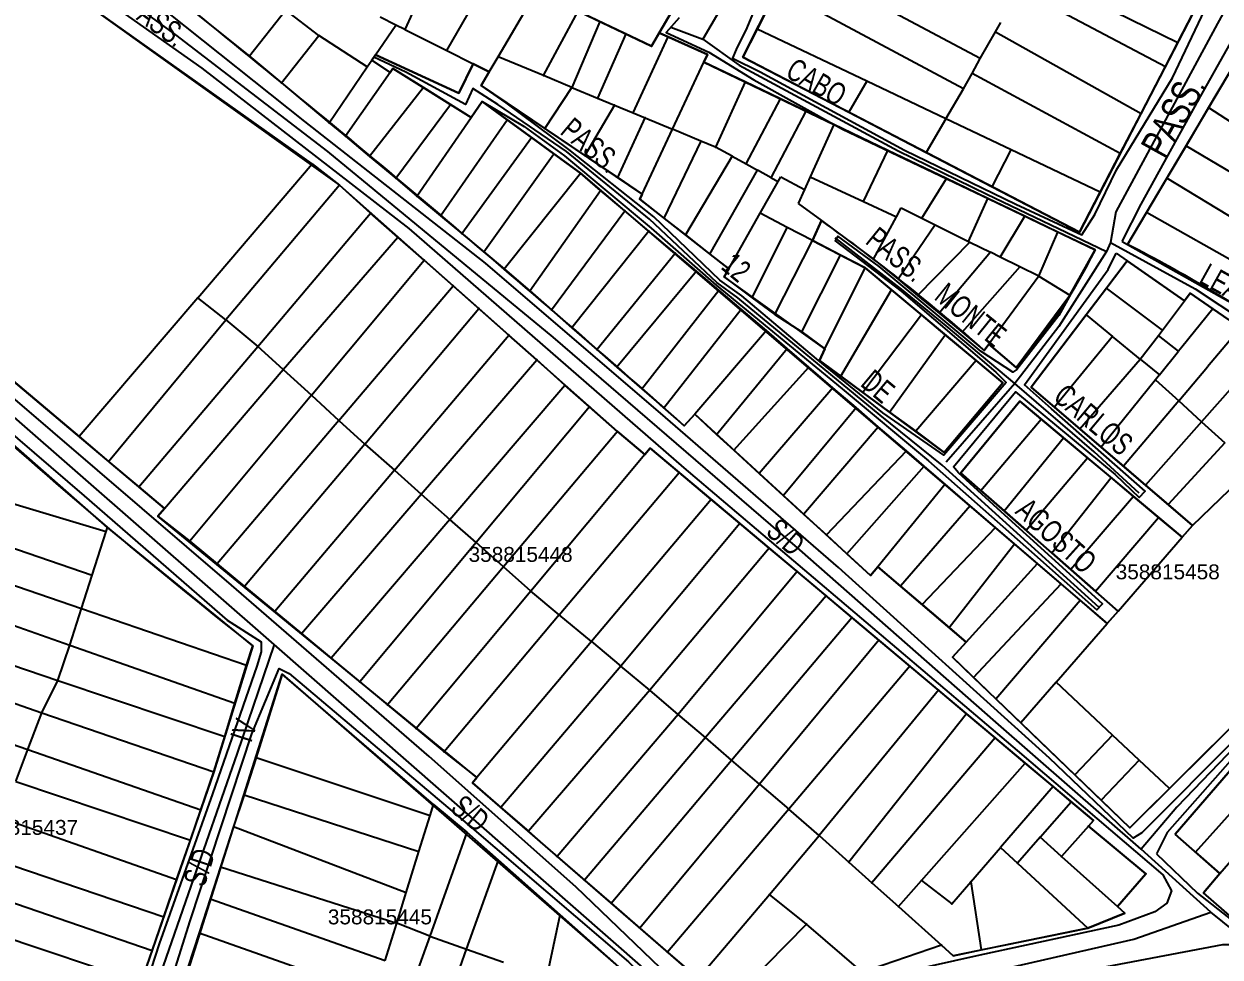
# Model space of a CAD drawing. Extents: x 201512 to 203323, y 4836571 to 4838029.
# Drawn here: x 201946.7 to 202107.3, y 4836833.5 to 4836958.8 of the extents above; entities that cross this region are included whole.
import ezdxf

# ---------------------------------------------------------------- set-up
doc = ezdxf.new("R2010")
doc.units = 0
doc.header["$LTSCALE"] = 1.5
doc.header["$MEASUREMENT"] = 0
for name, color, linetype in [('CD-MALHA-LOTES', 40, 'CONTINUOUS'), ('CD_TXT_QUADRA', 7, 'CONTINUOUS'), ('RU-QUADRAS', 6, 'CONTINUOUS'), ('SV-EIXO-RUA-N-PAV', 6, 'CONTINUOUS'), ('SV-EIXO-RUA-PAV', 20, 'CONTINUOUS'), ('SV-RUA-NAO-PAV-S-GUIA-C-GUIA', 7, 'CONTINUOUS'), ('SV-RUA-PAVIM-S-GUIA-C-GUIA', 7, 'CONTINUOUS'), ('SV-TXT-RUA-N-PAV-S-GUIA-C-GUIA', 7, 'CONTINUOUS'), ('SV-TXT-RUA-PAV-S-GUIA-C-GUIA', 7, 'CONTINUOUS')]:
    doc.layers.add(name, color=color, linetype=linetype)
doc.styles.add('ARIAL', font='arial.ttf')
doc.styles.add('MONOTXT', font='arial.ttf', dxfattribs={"height": 0.2})

msp = doc.modelspace()

# ---------------------------------------------------------------- linework, layer by layer
at = {"layer": 'CD-MALHA-LOTES', "linetype": 'Continuous'}
for p, q in [((202002.93, 4836969.21), (201997.83, 4836958.09)), ((202075.13, 4836954.2), (202049.93, 4836967.58)), ((202081.27, 4836966.37), (202101.69, 4836956.32)), ((202003.47, 4836955.24), (202009.67, 4836965.99)), ((201985.38, 4836940.05), (201951.43, 4836964.14)), ((201966.21, 4836963.18), (201976.99, 4836954.5)), ((202010.39, 4836954.41), (202015.55, 4836963.19)), ((202047.87, 4836963.51), (202045.16, 4836958.14)), ((202072.87, 4836950.1), (202047.87, 4836963.51)), ((202080.03, 4836963.68), (202100.03, 4836953.13)), ((202032.01, 4836957.61), (202034.43, 4836961.75)), ((201981.85, 4836960.67), (201976.99, 4836954.5)), ((201986.3, 4836957.25), (201981.85, 4836960.67)), ((202016.48, 4836951.88), (202021.11, 4836960.54)), ((202101.69, 4836956.32), (202103.69, 4836960.21)), ((201993.92, 4836954.69), (201996.64, 4836958.68)), ((201996.64, 4836958.68), (201994.55, 4836959.73)), ((201997.83, 4836958.09), (201996.64, 4836958.68)), ((202024.06, 4836959.13), (202020.27, 4836950.3)), ((202024.06, 4836959.13), (202027.52, 4836957.48)), ((202077.18, 4836957.77), (202077.9, 4836959.01)), ((201981.3, 4836950.9), (201986.3, 4836957.25)), ((201992.81, 4836953.06), (201986.3, 4836957.25)), ((201997.83, 4836958.09), (202003.47, 4836955.24)), ((202027.52, 4836957.48), (202023.73, 4836948.87)), ((202027.52, 4836957.48), (202030.97, 4836955.83)), ((202028.53, 4836946.87), (202033.23, 4836957.07)), ((202030.97, 4836955.83), (202032.01, 4836957.61)), ((202033.23, 4836957.07), (202032.01, 4836957.61)), ((202038.48, 4836954.74), (202033.23, 4836957.07)), ((202045.16, 4836958.14), (202043.25, 4836954.36)), ((202059.9, 4836951.13), (202045.16, 4836958.14)), ((202075.13, 4836954.2), (202077.18, 4836957.77)), ((202077.18, 4836957.77), (202096.73, 4836946.78)), ((201891.22, 4836956.39), (201954.11, 4836903.41)), ((202003.47, 4836955.24), (202007.01, 4836953.46)), ((202100.03, 4836953.13), (202101.69, 4836956.32)), ((201976.99, 4836954.5), (201981.3, 4836950.9)), ((201992.81, 4836953.06), (201993.43, 4836953.97)), ((201993.43, 4836953.97), (201993.92, 4836954.69)), ((201995.86, 4836952.3), (201993.43, 4836953.97)), ((201993.92, 4836954.69), (202005.12, 4836949.52)), ((202005.12, 4836949.52), (202007.01, 4836953.46)), ((202007.01, 4836953.46), (202009.19, 4836952.37)), ((202009.19, 4836952.37), (202010.39, 4836954.41)), ((202016.48, 4836951.88), (202010.39, 4836954.41)), ((202033.79, 4836944.68), (202038, 4836953.71)), ((202038, 4836953.71), (202038.48, 4836954.74)), ((202043.57, 4836951.04), (202038, 4836953.71)), ((202043.25, 4836954.36), (202057.48, 4836946.96)), ((202074.03, 4836952.16), (202075.13, 4836954.2)), ((202109.71, 4836954.15), (202105.81, 4836947.58)), ((201987.7, 4836945.55), (201992.81, 4836953.06)), ((201995.86, 4836952.3), (201989.87, 4836943.73)), ((201996.24, 4836952.84), (201995.86, 4836952.3)), ((202000.35, 4836950.28), (201996.24, 4836952.84)), ((202009.19, 4836952.37), (202008.12, 4836950.56)), ((202020.27, 4836950.3), (202016.48, 4836951.88)), ((202072.87, 4836950.1), (202074.03, 4836952.16)), ((202093.95, 4836941.43), (202074.03, 4836952.16)), ((202096.73, 4836946.78), (202100.03, 4836953.13)), ((201981.3, 4836950.9), (201987.7, 4836945.55)), ((202000.35, 4836950.28), (201993.11, 4836941.03)), ((202003.99, 4836948.02), (202000.35, 4836950.28)), ((202008.12, 4836950.56), (202016.65, 4836944.8)), ((202016.65, 4836944.8), (202020.27, 4836950.3)), ((202020.27, 4836950.3), (202023.73, 4836948.87)), ((202043.57, 4836951.04), (202039.57, 4836942.28)), ((202048.32, 4836948.75), (202043.57, 4836951.04)), ((202059.9, 4836951.13), (202057.48, 4836946.96)), ((202070.52, 4836946.09), (202059.9, 4836951.13)), ((202023.73, 4836948.87), (202026.03, 4836947.91)), ((202043.68, 4836940.02), (202048.32, 4836948.75)), ((202051.76, 4836947.1), (202048.32, 4836948.75)), ((202070.52, 4836946.09), (202072.87, 4836950.1)), ((201996.62, 4836938.1), (202003.99, 4836948.02)), ((202006.78, 4836946.28), (202003.99, 4836948.02)), ((202008.25, 4836948.41), (202006.78, 4836946.28)), ((202011.61, 4836945.95), (202008.25, 4836948.41)), ((202026.03, 4836947.91), (202022.03, 4836941.16)), ((202026.03, 4836947.91), (202028.53, 4836946.87)), ((202047.04, 4836938.17), (202051.76, 4836947.1)), ((202055.48, 4836945.32), (202051.76, 4836947.1)), ((202057.48, 4836946.96), (202067.87, 4836941.56)), ((202105.81, 4836947.58), (202102.79, 4836942.47)), ((202105.81, 4836947.58), (202121.09, 4836937.64)), ((201987.7, 4836945.55), (201989.87, 4836943.73)), ((201999.48, 4836935.7), (202006.78, 4836946.28)), ((202002.65, 4836933.05), (202011.61, 4836945.95)), ((202014.84, 4836943.59), (202011.61, 4836945.95)), ((202026.44, 4836938.18), (202030.13, 4836946.2)), ((202028.53, 4836946.87), (202030.13, 4836946.2)), ((202030.13, 4836946.2), (202033.79, 4836944.68)), ((202070.52, 4836946.09), (202067.87, 4836941.56)), ((202079.28, 4836941.92), (202070.52, 4836946.09)), ((202093.95, 4836941.43), (202096.73, 4836946.78)), ((202016.65, 4836944.8), (202022.03, 4836941.16)), ((202029.72, 4836935.97), (202033.79, 4836944.68)), ((202037.62, 4836943.09), (202033.79, 4836944.68)), ((202055.48, 4836945.32), (202052.3, 4836938.29)), ((202062.74, 4836941.83), (202055.48, 4836945.32)), ((201989.87, 4836943.73), (201993.11, 4836941.03)), ((202005.5, 4836930.67), (202014.84, 4836943.59)), ((202017.87, 4836941.37), (202014.84, 4836943.59)), ((202037.62, 4836943.09), (202032.65, 4836932.75)), ((202039.57, 4836942.28), (202037.62, 4836943.09)), ((202041.8, 4836941.05), (202039.57, 4836942.28)), ((202102.79, 4836942.47), (202100.2, 4836938.11)), ((202102.79, 4836942.47), (202116.54, 4836934.3)), ((201993.11, 4836941.03), (201996.62, 4836938.1)), ((202008.45, 4836928.2), (202017.87, 4836941.37)), ((202021.43, 4836938.79), (202017.87, 4836941.37)), ((202022.03, 4836941.16), (202026.44, 4836938.18)), ((202041.8, 4836941.05), (202035.54, 4836930.49)), ((202041.8, 4836941.05), (202043.68, 4836940.02)), ((202059.47, 4836934.97), (202062.74, 4836941.83)), ((202070.59, 4836938.06), (202062.74, 4836941.83)), ((202067.87, 4836941.56), (202076.73, 4836936.95)), ((202076.73, 4836936.95), (202079.28, 4836941.92)), ((202091.26, 4836936.23), (202079.28, 4836941.92)), ((202091.26, 4836936.23), (202093.95, 4836941.43)), ((201970.03, 4836922.03), (201985.38, 4836940.05)), ((201985.38, 4836940.05), (201989.08, 4836937.15)), ((202038.83, 4836927.92), (202045.22, 4836939.17)), ((202043.68, 4836940.02), (202045.22, 4836939.17)), ((202047.04, 4836938.17), (202045.22, 4836939.17)), ((201996.62, 4836938.1), (201999.48, 4836935.7)), ((202011.18, 4836925.92), (202021.43, 4836938.79)), ((202024.13, 4836936.45), (202021.43, 4836938.79)), ((202026.44, 4836938.18), (202029.72, 4836935.97)), ((202045.58, 4836933.39), (202048, 4836937.65)), ((202047.04, 4836938.17), (202048, 4836937.65)), ((202048, 4836937.65), (202048.36, 4836938.28)), ((202048.36, 4836938.28), (202051.53, 4836936.59)), ((202052.3, 4836938.29), (202051.53, 4836936.59)), ((202052.3, 4836938.29), (202059.47, 4836934.97)), ((202067.3, 4836932.73), (202070.59, 4836938.06)), ((202076.14, 4836935.39), (202070.59, 4836938.06)), ((202100.2, 4836938.11), (202097.45, 4836933.48)), ((202113.99, 4836929.74), (202100.2, 4836938.11)), ((201989.08, 4836937.15), (201973.79, 4836919.07)), ((201993.23, 4836933.43), (201989.08, 4836937.15)), ((202014.62, 4836922.98), (202024.13, 4836936.45)), ((202027.39, 4836933.73), (202024.13, 4836936.45)), ((202029.72, 4836935.97), (202029.4, 4836935.29)), ((202051.53, 4836936.59), (202050.69, 4836934.73)), ((202076.73, 4836936.95), (202088.46, 4836930.85)), ((202088.46, 4836930.85), (202091.26, 4836936.23)), ((201999.48, 4836935.7), (202002.65, 4836933.05)), ((202029.4, 4836935.29), (202032.65, 4836932.75)), ((202050.69, 4836934.73), (202053.81, 4836932.41)), ((202059.47, 4836934.97), (202063.87, 4836932.94)), ((202063.87, 4836932.94), (202064.5, 4836934.12)), ((202064.5, 4836934.12), (202067.3, 4836932.73)), ((202073.55, 4836929.62), (202076.14, 4836935.39)), ((202081.14, 4836932.99), (202076.14, 4836935.39)), ((201978.09, 4836915.51), (201993.23, 4836933.43)), ((201996.91, 4836930.2), (201993.23, 4836933.43)), ((202002.65, 4836933.05), (202005.5, 4836930.67)), ((202017.54, 4836920.43), (202027.39, 4836933.73)), ((202030.64, 4836931.01), (202027.39, 4836933.73)), ((202032.65, 4836932.75), (202035.54, 4836930.49)), ((202041.36, 4836925.94), (202045.58, 4836933.39)), ((202049.22, 4836931.5), (202045.58, 4836933.39)), ((202060.81, 4836927.23), (202063.87, 4836932.94)), ((202067.3, 4836932.73), (202069.07, 4836931.85)), ((202077.81, 4836927.51), (202081.14, 4836932.99)), ((202085.57, 4836930.85), (202081.14, 4836932.99)), ((202097.45, 4836933.48), (202094.93, 4836929.22)), ((202111.62, 4836925.53), (202097.45, 4836933.48)), ((202030.64, 4836931.01), (202020.3, 4836918.02)), ((202034.15, 4836928.04), (202030.64, 4836931.01)), ((202044.51, 4836922.04), (202049.22, 4836931.5)), ((202052.59, 4836929.75), (202049.22, 4836931.5)), ((202052.59, 4836929.75), (202053.81, 4836932.41)), ((202053.81, 4836932.41), (202060.81, 4836927.23)), ((202069.07, 4836931.85), (202064.09, 4836924.53)), ((202069.07, 4836931.85), (202073.55, 4836929.62)), ((201981.52, 4836912.41), (201996.91, 4836930.2)), ((202000.43, 4836927.09), (201996.91, 4836930.2)), ((202005.5, 4836930.67), (202008.45, 4836928.2)), ((202035.54, 4836930.49), (202038.83, 4836927.92)), ((202047.55, 4836919.8), (202052.59, 4836929.75)), ((202056.36, 4836927.79), (202052.59, 4836929.75)), ((202073.72, 4836929.53), (202066.73, 4836922.37)), ((202073.55, 4836929.62), (202073.72, 4836929.53)), ((202073.72, 4836929.53), (202076.5, 4836928.16)), ((202083.01, 4836924.93), (202085.57, 4836930.85)), ((202090.55, 4836928.47), (202085.57, 4836930.85)), ((202008.45, 4836928.2), (202011.18, 4836925.92)), ((202023.64, 4836915.1), (202034.15, 4836928.04)), ((202037.04, 4836925.61), (202034.15, 4836928.04)), ((202038.83, 4836927.92), (202041.36, 4836925.94)), ((202051.16, 4836917.47), (202056.36, 4836927.79)), ((202059.69, 4836926.06), (202056.36, 4836927.79)), ((202076.5, 4836928.16), (202069.6, 4836919.98)), ((202077.81, 4836927.51), (202076.5, 4836928.16)), ((202087.16, 4836922.39), (202090.55, 4836928.47)), ((202094.93, 4836929.22), (202109.19, 4836921.18)), ((201985.3, 4836908.95), (202000.43, 4836927.09)), ((202004.33, 4836923.64), (202000.43, 4836927.09)), ((202060.81, 4836927.23), (202064.09, 4836924.53)), ((202080.46, 4836926.2), (202072.72, 4836917.41)), ((202080.46, 4836926.2), (202077.81, 4836927.51)), ((202083.01, 4836924.93), (202080.46, 4836926.2)), ((202094.88, 4836927), (202092.1, 4836923.34)), ((202102.58, 4836921.65), (202094.88, 4836927)), ((202011.18, 4836925.92), (202014.62, 4836922.98)), ((202037.04, 4836925.61), (202026.34, 4836912.75)), ((202040.03, 4836923.05), (202037.04, 4836925.61)), ((202041.36, 4836925.94), (202040.75, 4836924.87)), ((202040.75, 4836924.87), (202044.51, 4836922.04)), ((202054.27, 4836915.21), (202059.69, 4836926.06)), ((202063.22, 4836923.11), (202059.69, 4836926.06)), ((202064.09, 4836924.53), (202066.73, 4836922.37)), ((202083.01, 4836924.93), (202076.29, 4836915.81)), ((202083.01, 4836924.93), (202087.16, 4836922.39)), ((201989, 4836905.57), (202004.33, 4836923.64)), ((202007.77, 4836920.59), (202004.33, 4836923.64)), ((202014.62, 4836922.98), (202017.54, 4836920.43)), ((202029.69, 4836909.82), (202040.03, 4836923.05)), ((202043.01, 4836920.53), (202040.03, 4836923.05)), ((202056.42, 4836911.51), (202063.22, 4836923.11)), ((202067.25, 4836919.74), (202063.22, 4836923.11)), ((202092.1, 4836923.34), (202089.35, 4836919.74)), ((202099.61, 4836917.72), (202092.1, 4836923.34)), ((201970.03, 4836922.03), (201954.11, 4836903.41)), ((201973.79, 4836919.07), (201970.03, 4836922.03)), ((202044.51, 4836922.04), (202047.55, 4836919.8)), ((202066.73, 4836922.37), (202069.6, 4836919.98)), ((202079.96, 4836912.7), (202087.16, 4836922.39)), ((202099.61, 4836917.72), (202102.58, 4836921.65)), ((202103.35, 4836922.67), (202102.58, 4836921.65)), ((202106.38, 4836920.56), (202103.35, 4836922.67)), ((201992.46, 4836902.41), (202007.77, 4836920.59)), ((202011.81, 4836917.02), (202007.77, 4836920.59)), ((202017.54, 4836920.43), (202020.3, 4836918.02)), ((202032.64, 4836907.26), (202043.01, 4836920.53)), ((202046.41, 4836917.64), (202043.01, 4836920.53)), ((202047.55, 4836919.8), (202051.16, 4836917.47)), ((202067.25, 4836919.74), (202059.37, 4836909.34)), ((202070.43, 4836917.09), (202067.25, 4836919.74)), ((202069.6, 4836919.98), (202072.72, 4836917.41)), ((202089.35, 4836919.74), (202081.98, 4836910.06)), ((202089.35, 4836919.74), (202092.9, 4836916.84)), ((202106.38, 4836920.56), (202102.2, 4836915.4)), ((202110.08, 4836918), (202106.38, 4836920.56)), ((201958.04, 4836900.08), (201973.79, 4836919.07)), ((201973.79, 4836919.07), (201978.09, 4836915.51)), ((201996.44, 4836898.89), (202011.81, 4836917.02)), ((202015.56, 4836913.7), (202011.81, 4836917.02)), ((202020.3, 4836918.02), (202023.64, 4836915.1)), ((202046.41, 4836917.64), (202036.79, 4836906.4)), ((202049.22, 4836915.22), (202046.41, 4836917.64)), ((202051.16, 4836917.47), (202054.27, 4836915.21)), ((202062.95, 4836906.7), (202070.43, 4836917.09)), ((202074.57, 4836913.63), (202070.43, 4836917.09)), ((202072.72, 4836917.41), (202075.68, 4836914.97)), ((202092.9, 4836916.84), (202085.12, 4836907.37)), ((202096.63, 4836913.79), (202092.9, 4836916.84)), ((202096.63, 4836913.79), (202099.06, 4836917)), ((202099.06, 4836917), (202099.61, 4836917.72)), ((202101.77, 4836914.86), (202099.06, 4836917)), ((202110.08, 4836918), (202105.66, 4836912.76)), ((201962.12, 4836896.65), (201978.09, 4836915.51)), ((201981.52, 4836912.41), (201978.09, 4836915.51)), ((202023.64, 4836915.1), (202026.34, 4836912.75)), ((202039.72, 4836903.69), (202049.22, 4836915.22)), ((202052.1, 4836912.75), (202049.22, 4836915.22)), ((202054.27, 4836915.21), (202053.56, 4836913.61)), ((202075.68, 4836914.97), (202076.29, 4836915.81)), ((202076.29, 4836915.81), (202079.96, 4836912.7)), ((202099.2, 4836911.69), (202101.77, 4836914.86)), ((202102.2, 4836915.4), (202101.77, 4836914.86)), ((202000.06, 4836895.68), (202015.56, 4836913.7)), ((202019.36, 4836910.33), (202015.56, 4836913.7)), ((202053.56, 4836913.61), (202056.42, 4836911.51)), ((202074.57, 4836913.63), (202066.5, 4836904.15)), ((202078.15, 4836910.64), (202074.57, 4836913.63)), ((202088.53, 4836904.45), (202096.63, 4836913.79)), ((202096.63, 4836913.79), (202099.2, 4836911.69)), ((201965.57, 4836893.75), (201981.52, 4836912.41)), ((201981.52, 4836912.41), (201985.3, 4836908.95)), ((202026.34, 4836912.75), (202029.69, 4836909.82)), ((202042.05, 4836901.56), (202052.1, 4836912.75)), ((202055.34, 4836909.97), (202052.1, 4836912.75)), ((202099.2, 4836911.69), (202098.67, 4836911.03)), ((202101.79, 4836908.19), (202105.66, 4836912.76)), ((202003.89, 4836892.28), (202019.36, 4836910.33)), ((202022.66, 4836907.42), (202019.36, 4836910.33)), ((202056.42, 4836911.51), (202059.37, 4836909.34)), ((202070.31, 4836901.29), (202078.15, 4836910.64)), ((202081.98, 4836910.06), (202085.12, 4836907.37)), ((202098.67, 4836911.03), (202091.37, 4836902)), ((202098.67, 4836911.03), (202101.79, 4836908.19)), ((202109.08, 4836910.15), (202104.86, 4836905.4)), ((201957.92, 4836891.21), (201937.62, 4836909.04)), ((201985.3, 4836908.95), (201968.96, 4836889.35)), ((201985.3, 4836908.95), (201989, 4836905.57)), ((202029.69, 4836909.82), (202032.64, 4836907.26)), ((202055.34, 4836909.97), (202045.44, 4836898.44)), ((202058.46, 4836907.29), (202055.34, 4836909.97)), ((202059.37, 4836909.34), (202062.95, 4836906.7)), ((202022.66, 4836907.42), (202007.41, 4836889.17)), ((202026.43, 4836904.08), (202022.66, 4836907.42)), ((202032.64, 4836907.26), (202035.38, 4836904.86)), ((202048.67, 4836895.5), (202058.46, 4836907.29)), ((202061.44, 4836904.72), (202058.46, 4836907.29)), ((202080.46, 4836908.18), (202072.54, 4836898.53)), ((202083.34, 4836905.76), (202080.46, 4836908.18)), ((202085.12, 4836907.37), (202088.53, 4836904.45)), ((202101.79, 4836908.19), (202094.38, 4836899.42)), ((202104.86, 4836905.4), (202101.79, 4836908.19)), ((201989, 4836905.57), (201972.65, 4836886.31)), ((201989, 4836905.57), (201992.46, 4836902.41)), ((202035.38, 4836904.86), (202036.79, 4836906.4)), ((202036.79, 4836906.4), (202039.72, 4836903.69)), ((202062.95, 4836906.7), (202066.5, 4836904.15)), ((202075.23, 4836896.17), (202083.34, 4836905.76)), ((202086.32, 4836903.25), (202083.34, 4836905.76)), ((202104.86, 4836905.4), (202097.32, 4836896.9)), ((202104.86, 4836905.4), (202108, 4836902.55)), ((202026.43, 4836904.08), (202011.1, 4836885.9)), ((202030.07, 4836901.02), (202026.43, 4836904.08)), ((202039.72, 4836903.69), (202042.05, 4836901.56)), ((202051.41, 4836892.97), (202061.44, 4836904.72)), ((202065.21, 4836901.48), (202061.44, 4836904.72)), ((202066.5, 4836904.15), (202070.31, 4836901.29)), ((202088.53, 4836904.45), (202091.37, 4836902)), ((201954.11, 4836903.41), (201958.04, 4836900.08)), ((201992.46, 4836902.41), (201976.33, 4836883.26)), ((201992.46, 4836902.41), (201996.44, 4836898.89)), ((202078.37, 4836893.42), (202086.32, 4836903.25)), ((202089.53, 4836900.56), (202086.32, 4836903.25)), ((202091.37, 4836902), (202094.38, 4836899.42)), ((202108, 4836902.55), (202100.37, 4836894.29)), ((202030.07, 4836901.02), (202014.78, 4836882.65)), ((202030.78, 4836901.87), (202030.07, 4836901.02)), ((202034.69, 4836898.59), (202030.78, 4836901.87)), ((202042.05, 4836901.56), (202045.44, 4836898.44)), ((202054.47, 4836890.2), (202065.21, 4836901.48)), ((202067.62, 4836899.42), (202065.21, 4836901.48)), ((202081.3, 4836890.84), (202089.53, 4836900.56)), ((202092.7, 4836897.89), (202089.53, 4836900.56)), ((201958.04, 4836900.08), (201962.12, 4836896.65)), ((201996.44, 4836898.89), (201980.37, 4836879.92)), ((201996.44, 4836898.89), (202000.06, 4836895.68)), ((202057.21, 4836887.66), (202067.62, 4836899.42)), ((202070.41, 4836897), (202067.62, 4836899.42)), ((202094.38, 4836899.42), (202097.32, 4836896.9)), ((202103.65, 4836891.47), (202111.66, 4836899.22)), ((201933.76, 4836897.84), (201957.74, 4836890.65)), ((202018.6, 4836879.46), (202034.69, 4836898.59)), ((202039, 4836894.96), (202034.69, 4836898.59)), ((202045.44, 4836898.44), (202048.67, 4836895.5)), ((202072.54, 4836898.53), (202075.23, 4836896.17)), ((202084.77, 4836887.8), (202092.7, 4836897.89)), ((202095.72, 4836895.37), (202092.7, 4836897.89)), ((201962.12, 4836896.65), (201965.57, 4836893.75)), ((201983.96, 4836876.96), (202000.06, 4836895.68)), ((202000.06, 4836895.68), (202003.89, 4836892.28)), ((202070.41, 4836897), (202061.39, 4836885.91)), ((202073.79, 4836894.11), (202070.41, 4836897)), ((202075.23, 4836896.17), (202078.37, 4836893.42)), ((202097.32, 4836896.9), (202100.37, 4836894.29)), ((202039, 4836894.96), (202022.91, 4836875.88)), ((202042.84, 4836891.74), (202039, 4836894.96)), ((202048.67, 4836895.5), (202051.41, 4836892.97)), ((202073.79, 4836894.11), (202064.42, 4836883.33)), ((202077.18, 4836891.19), (202073.79, 4836894.11)), ((202095.72, 4836895.37), (202087.3, 4836885.57)), ((202099.06, 4836892.56), (202095.72, 4836895.37)), ((202100.37, 4836894.29), (202103.65, 4836891.47)), ((201932.03, 4836892.99), (201955.87, 4836884.81)), ((201965.57, 4836893.75), (201964.69, 4836892.7)), ((201964.69, 4836892.7), (201968.96, 4836889.35)), ((202051.41, 4836892.97), (202054.47, 4836890.2)), ((202078.37, 4836893.42), (202081.3, 4836890.84)), ((202090.63, 4836882.64), (202099.06, 4836892.56)), ((202102.26, 4836889.88), (202099.06, 4836892.56)), ((201957.74, 4836890.65), (201957.92, 4836891.21)), ((201977.41, 4836875.32), (201957.92, 4836891.21)), ((202003.89, 4836892.28), (201987.94, 4836873.66)), ((202007.41, 4836889.17), (202003.89, 4836892.28)), ((202042.84, 4836891.74), (202026.87, 4836872.58)), ((202046.79, 4836888.42), (202042.84, 4836891.74)), ((202067.35, 4836880.87), (202077.18, 4836891.19)), ((202079.73, 4836889), (202077.18, 4836891.19)), ((202081.3, 4836890.84), (202084.77, 4836887.8)), ((202103.65, 4836891.47), (202102.26, 4836889.88)), ((201955.87, 4836884.81), (201957.74, 4836890.65)), ((201968.96, 4836889.35), (201972.65, 4836886.31)), ((202007.41, 4836889.17), (201991.8, 4836870.45)), ((202011.1, 4836885.9), (202007.41, 4836889.17)), ((202054.47, 4836890.2), (202057.21, 4836887.66)), ((202093.65, 4836879.98), (202102.26, 4836889.88)), ((201930.46, 4836888.53), (201954.44, 4836880.3)), ((202046.79, 4836888.42), (202030.77, 4836869.33)), ((202050.53, 4836885.28), (202046.79, 4836888.42)), ((202057.21, 4836887.66), (202060.41, 4836884.74)), ((202070.94, 4836877.75), (202079.73, 4836889)), ((202082.82, 4836886.36), (202079.73, 4836889)), ((202084.77, 4836887.8), (202087.3, 4836885.57)), ((202100.54, 4836856.13), (202132.4, 4836887.81)), ((201972.65, 4836886.31), (201976.33, 4836883.26)), ((202060.41, 4836884.74), (202061.39, 4836885.91)), ((202061.39, 4836885.91), (202064.42, 4836883.33)), ((202073.26, 4836875.8), (202082.82, 4836886.36)), ((202086.02, 4836883.61), (202082.82, 4836886.36)), ((201954.44, 4836880.3), (201955.87, 4836884.81)), ((202011.1, 4836885.9), (201995.53, 4836867.37)), ((202014.78, 4836882.65), (202011.1, 4836885.9)), ((202050.53, 4836885.28), (202034.58, 4836866.1)), ((202054.43, 4836882), (202050.53, 4836885.28)), ((202087.3, 4836885.57), (202090.63, 4836882.64)), ((201928.8, 4836883.82), (201952.87, 4836875.38)), ((201976.33, 4836883.26), (201980.37, 4836879.92)), ((202064.42, 4836883.33), (202067.35, 4836880.87)), ((202074.23, 4836871.07), (202086.02, 4836883.61)), ((202088.54, 4836881.43), (202086.02, 4836883.61)), ((202014.78, 4836882.65), (201999.39, 4836864.18)), ((202018.6, 4836879.46), (202014.78, 4836882.65)), ((202054.43, 4836882), (202038.22, 4836862.98)), ((202057.9, 4836879.1), (202054.43, 4836882)), ((202077.22, 4836868.18), (202088.54, 4836881.43)), ((202092.19, 4836878.3), (202088.54, 4836881.43)), ((202090.63, 4836882.64), (202093.65, 4836879.98)), ((201952.87, 4836875.38), (201954.44, 4836880.3)), ((201954.44, 4836880.3), (201976.6, 4836872.7)), ((201980.37, 4836879.92), (201983.96, 4836876.96)), ((202067.35, 4836880.87), (202070.94, 4836877.75)), ((202093.65, 4836879.98), (202092.19, 4836878.3)), ((201927.05, 4836878.8), (201951.22, 4836870.67)), ((202018.6, 4836879.46), (202003.15, 4836861.07)), ((202022.91, 4836875.88), (202018.6, 4836879.46)), ((202041.74, 4836859.95), (202057.9, 4836879.1)), ((202061.52, 4836876.05), (202057.9, 4836879.1)), ((202085.35, 4836870.44), (202092.19, 4836878.3)), ((201983.96, 4836876.96), (201987.94, 4836873.66)), ((202070.94, 4836877.75), (202073.26, 4836875.8)), ((201951.22, 4836870.67), (201952.87, 4836875.38)), ((201952.87, 4836875.38), (201975.02, 4836867.61)), ((201976.6, 4836872.7), (201977.41, 4836875.32)), ((202022.91, 4836875.88), (202007.51, 4836857.61)), ((202022.91, 4836875.88), (202026.87, 4836872.58)), ((202061.52, 4836876.05), (202045.47, 4836856.74)), ((202065.69, 4836872.56), (202061.52, 4836876.05)), ((202073.26, 4836875.8), (202071.42, 4836873.77)), ((201925.51, 4836874.43), (201949.11, 4836866.31)), ((201987.94, 4836873.66), (201991.8, 4836870.45)), ((202071.42, 4836873.77), (202074.23, 4836871.07)), ((201975.02, 4836867.61), (201976.6, 4836872.7)), ((201981.39, 4836871.5), (201977.87, 4836860.29)), ((202001.71, 4836853.98), (201981.39, 4836871.5)), ((202026.87, 4836872.58), (202010.75, 4836853.6)), ((202030.77, 4836869.33), (202026.87, 4836872.58)), ((202065.69, 4836872.56), (202049.41, 4836853.36)), ((202069.51, 4836869.34), (202065.69, 4836872.56)), ((201949.11, 4836866.31), (201951.22, 4836870.67)), ((201951.22, 4836870.67), (201973.66, 4836863.12)), ((201991.8, 4836870.45), (201995.53, 4836867.37)), ((202074.23, 4836871.07), (202077.22, 4836868.18)), ((202085.35, 4836870.44), (202080.58, 4836864.96)), ((202092.91, 4836863.32), (202085.35, 4836870.44)), ((201923.79, 4836869.56), (201947.19, 4836861.39)), ((202030.77, 4836869.33), (202014.44, 4836850.4)), ((202034.58, 4836866.1), (202030.77, 4836869.33)), ((202069.51, 4836869.34), (202053.48, 4836849.81)), ((202073.3, 4836866.16), (202069.51, 4836869.34)), ((201973.66, 4836863.12), (201975.02, 4836867.61)), ((201995.53, 4836867.37), (201999.39, 4836864.18)), ((202077.22, 4836868.18), (202080.58, 4836864.96)), ((201947.19, 4836861.39), (201949.11, 4836866.31)), ((201949.11, 4836866.31), (201972.21, 4836858.37)), ((202034.58, 4836866.1), (202018.32, 4836847.03)), ((202038.22, 4836862.98), (202034.58, 4836866.1)), ((202073.3, 4836866.16), (202057.49, 4836846.24)), ((202077.13, 4836862.95), (202073.3, 4836866.16)), ((201999.39, 4836864.18), (202003.15, 4836861.07)), ((202080.58, 4836864.96), (202087.85, 4836857.97)), ((201972.21, 4836858.37), (201973.66, 4836863.12)), ((202038.22, 4836862.98), (202021.99, 4836843.85)), ((202041.74, 4836859.95), (202038.22, 4836862.98)), ((202077.13, 4836862.95), (202060.56, 4836843.49)), ((202081.19, 4836859.54), (202077.13, 4836862.95)), ((202092.91, 4836863.32), (202087.85, 4836857.97)), ((202096.49, 4836859.94), (202092.91, 4836863.32)), ((201945.62, 4836857.1), (201947.19, 4836861.39)), ((201947.19, 4836861.39), (201970.45, 4836853.26)), ((201977.87, 4836860.29), (201976.26, 4836855.31)), ((201977.87, 4836860.29), (202001.24, 4836852.5)), ((202003.15, 4836861.07), (202007.51, 4836857.61)), ((202110.97, 4836861.19), (202101.31, 4836850)), ((202025.55, 4836840.75), (202041.74, 4836859.95)), ((202045.47, 4836856.74), (202041.74, 4836859.95)), ((202067.24, 4836843.79), (202081.19, 4836859.54)), ((202084.92, 4836856.41), (202081.19, 4836859.54)), ((202096.49, 4836859.94), (202091.4, 4836854.56)), ((202100.54, 4836856.13), (202096.49, 4836859.94)), ((202104.05, 4836847.6), (202113.92, 4836858.65)), ((201945.62, 4836857.1), (201969.05, 4836849.2)), ((201970.45, 4836853.26), (201972.21, 4836858.37)), ((202007.51, 4836857.61), (202006.92, 4836856.91)), ((202087.85, 4836857.97), (202091.4, 4836854.56)), ((202006.92, 4836856.91), (202010.75, 4836853.6)), ((202045.47, 4836856.74), (202029.41, 4836837.4)), ((202045.47, 4836856.74), (202049.41, 4836853.36)), ((202084.92, 4836856.41), (202077.85, 4836848.21)), ((202087.34, 4836854.37), (202084.92, 4836856.41)), ((202095.24, 4836850.86), (202100.54, 4836856.13)), ((202107.33, 4836844.71), (202117.01, 4836855.99)), ((201976.26, 4836855.31), (201974.83, 4836851.03)), ((201976.26, 4836855.31), (201999.75, 4836847.68)), ((202001.24, 4836852.5), (202001.71, 4836853.98)), ((202001.71, 4836853.98), (202006.18, 4836850.26)), ((202083.18, 4836849.61), (202087.34, 4836854.37)), ((202090.34, 4836851.85), (202087.34, 4836854.37)), ((202091.4, 4836854.56), (202095.24, 4836850.86)), ((201969.05, 4836849.2), (201970.45, 4836853.26)), ((201999.75, 4836847.68), (202001.24, 4836852.5)), ((202010.75, 4836853.6), (202014.44, 4836850.4)), ((202049.41, 4836853.36), (202033.15, 4836834.17)), ((202053.48, 4836849.81), (202049.41, 4836853.36)), ((201967.2, 4836843.86), (201943.76, 4836852.11)), ((201974.83, 4836851.03), (201973.11, 4836845.61)), ((201974.83, 4836851.03), (201998.01, 4836842.17)), ((202089.67, 4836851.1), (202086.06, 4836847.02)), ((202089.67, 4836851.1), (202090.34, 4836851.85)), ((202097.4, 4836844.67), (202089.67, 4836851.1)), ((201967.2, 4836843.86), (201969.05, 4836849.2)), ((202006.18, 4836850.26), (202001.2, 4836836.3)), ((202010.41, 4836846.52), (202006.18, 4836850.26)), ((202014.44, 4836850.4), (202018.32, 4836847.03)), ((202046.81, 4836841.93), (202053.48, 4836849.81)), ((202053.48, 4836849.81), (202057.49, 4836846.24)), ((202083.18, 4836849.61), (202080.12, 4836846.12)), ((202086.06, 4836847.02), (202083.18, 4836849.61)), ((202101.31, 4836850), (202104.05, 4836847.6)), ((201998.01, 4836842.17), (201999.75, 4836847.68)), ((202073.88, 4836843.59), (202077.85, 4836848.21)), ((202077.85, 4836848.21), (202080.12, 4836846.12)), ((202104.05, 4836847.6), (202107.33, 4836844.71)), ((201941.86, 4836846.95), (201965.49, 4836838.9)), ((202006.13, 4836834.56), (202010.41, 4836846.52)), ((202018.7, 4836839.19), (202010.41, 4836846.52)), ((202018.32, 4836847.03), (202021.99, 4836843.85)), ((202057.49, 4836846.24), (202060.56, 4836843.49)), ((202080.12, 4836846.12), (202089.58, 4836837.38)), ((202086.06, 4836847.02), (202093.55, 4836840.31)), ((201973.11, 4836845.61), (201971.7, 4836841.34)), ((201973.11, 4836845.61), (201996.76, 4836838.08)), ((202093.55, 4836840.31), (202097.4, 4836844.67)), ((202107.33, 4836844.71), (202105.11, 4836842.12)), ((201965.49, 4836838.9), (201967.2, 4836843.86)), ((202021.99, 4836843.85), (202025.55, 4836840.75)), ((202060.56, 4836843.49), (202064.14, 4836840.28)), ((202064.14, 4836840.28), (202067.24, 4836843.79)), ((202067.24, 4836843.79), (202071.33, 4836840.64)), ((202071.33, 4836840.64), (202073.88, 4836843.59)), ((202073.88, 4836843.59), (202075.24, 4836834.48)), ((201963.91, 4836834.35), (201940.21, 4836842.48)), ((201971.7, 4836841.34), (201970.23, 4836836.78)), ((201971.7, 4836841.34), (201995.21, 4836833.05)), ((201996.76, 4836838.08), (201998.01, 4836842.17)), ((202037.24, 4836830.63), (202046.81, 4836841.93)), ((202051.81, 4836837.93), (202046.81, 4836841.93)), ((202105.11, 4836842.12), (202108.36, 4836839.28)), ((202025.55, 4836840.75), (202029.41, 4836837.4)), ((202064.14, 4836840.28), (202069.91, 4836835.12)), ((202089.58, 4836837.38), (202094.56, 4836839.4)), ((202094.56, 4836839.4), (202093.55, 4836840.31)), ((201938.72, 4836838.01), (201962.44, 4836830.1)), ((201963.91, 4836834.35), (201965.49, 4836838.9)), ((201995.21, 4836833.05), (201996.76, 4836838.08)), ((202001.2, 4836836.3), (201996.76, 4836838.08)), ((202016.91, 4836830.76), (202018.7, 4836839.19)), ((202031.03, 4836828.3), (202018.7, 4836839.19)), ((202051.81, 4836837.93), (202043.48, 4836829.5)), ((202059.12, 4836831.63), (202051.81, 4836837.93)), ((201970.23, 4836836.78), (201968.7, 4836832.1)), ((201970.23, 4836836.78), (201993.78, 4836828.45)), ((202001.2, 4836836.3), (201995.04, 4836819.24)), ((202001.2, 4836836.3), (202006.13, 4836834.56)), ((202029.41, 4836837.4), (202033.15, 4836834.17)), ((202075.24, 4836834.48), (202089.58, 4836837.38)), ((202001.02, 4836820.3), (202006.13, 4836834.56)), ((202006.13, 4836834.56), (202011.12, 4836832.8)), ((202069.91, 4836835.12), (202060.51, 4836831.86)), ((202069.91, 4836835.12), (202071.52, 4836833.68)), ((201962.44, 4836830.1), (201963.91, 4836834.35)), ((202033.15, 4836834.17), (202037.24, 4836830.63)), ((202071.52, 4836833.68), (202075.24, 4836834.48))]:
    msp.add_line(p, q, dxfattribs=at)
for p in [(201996.64, 4836958.68), (202027.52, 4836957.48), (202027.52, 4836957.48), (202032.01, 4836957.61), (202033.23, 4836957.07), (202033.23, 4836957.07), (202003.47, 4836955.24), (202003.47, 4836955.24), (202003.47, 4836955.24), (202030.97, 4836955.83), (201976.99, 4836954.5), (201993.43, 4836953.97), (201993.92, 4836954.69), (202007.01, 4836953.46), (202010.39, 4836954.41), (202038, 4836953.71), (201992.81, 4836953.06), (201995.86, 4836952.3), (202016.48, 4836951.88), (201981.3, 4836950.9), (202000.35, 4836950.28), (202000.35, 4836950.28), (202020.27, 4836950.3), (202020.27, 4836950.3), (202043.57, 4836951.04), (202043.57, 4836951.04), (202048.32, 4836948.75), (202048.32, 4836948.75), (202003.99, 4836948.02), (202003.99, 4836948.02), (202026.03, 4836947.91), (201987.7, 4836945.55), (202006.78, 4836946.28), (202011.61, 4836945.95), (202011.61, 4836945.95), (202028.53, 4836946.87), (202030.13, 4836946.2), (202030.13, 4836946.2), (202016.65, 4836944.8), (202016.65, 4836944.8), (202033.79, 4836944.68), (202033.79, 4836944.68), (201989.87, 4836943.73), (202014.84, 4836943.59), (202014.84, 4836943.59), (202037.62, 4836943.09), (202037.62, 4836943.09), (202039.57, 4836942.28), (202017.87, 4836941.37), (202017.87, 4836941.37), (202022.03, 4836941.16), (202041.8, 4836941.05), (202041.8, 4836941.05), (202043.68, 4836940.02), (201996.62, 4836938.1), (201996.62, 4836938.1), (202021.43, 4836938.79), (202021.43, 4836938.79), (202026.44, 4836938.18), (202024.13, 4836936.45), (202024.13, 4836936.45), (201999.48, 4836935.7), (202029.4, 4836935.29), (201993.23, 4836933.43), (201993.23, 4836933.43), (202027.39, 4836933.73), (202027.39, 4836933.73), (202030.64, 4836931.01), (202030.64, 4836931.01), (201996.91, 4836930.2), (201996.91, 4836930.2), (202005.5, 4836930.67), (202005.5, 4836930.67), (202035.54, 4836930.49), (202035.54, 4836930.49), (202034.15, 4836928.04), (202034.15, 4836928.04), (202000.43, 4836927.09), (202011.18, 4836925.92), (202004.33, 4836923.64), (202004.33, 4836923.64), (202014.62, 4836922.98), (201970.03, 4836922.03), (201970.03, 4836922.03), (202007.77, 4836920.59), (202007.77, 4836920.59), (202017.54, 4836920.43), (202017.54, 4836920.43), (202017.54, 4836920.43), (202017.54, 4836920.43), (201973.79, 4836919.07), (201973.79, 4836919.07), (201973.79, 4836919.07), (202011.81, 4836917.02), (202011.81, 4836917.02), (201978.09, 4836915.51), (201978.09, 4836915.51), (201978.09, 4836915.51), (202023.64, 4836915.1), (202023.64, 4836915.1), (202015.56, 4836913.7), (202015.56, 4836913.7), (201981.52, 4836912.41), (201981.52, 4836912.41), (202019.36, 4836910.33), (202019.36, 4836910.33), (201985.3, 4836908.95), (201985.3, 4836908.95), (201985.3, 4836908.95), (202022.66, 4836907.42), (202022.66, 4836907.42), (201989, 4836905.57), (201989, 4836905.57), (201989, 4836905.57), (202026.43, 4836904.08), (202026.43, 4836904.08), (201954.11, 4836903.41), (201992.46, 4836902.41), (201992.46, 4836902.41), (201992.46, 4836902.41), (202030.07, 4836901.02), (201996.44, 4836898.89), (201996.44, 4836898.89), (201996.44, 4836898.89), (202034.69, 4836898.59), (202034.69, 4836898.59), (202000.06, 4836895.68), (202000.06, 4836895.68), (202039, 4836894.96), (202039, 4836894.96), (202003.89, 4836892.28), (202003.89, 4836892.28), (202042.84, 4836891.74), (202042.84, 4836891.74), (202007.41, 4836889.17), (202007.41, 4836889.17), (202046.79, 4836888.42), (202046.79, 4836888.42), (201972.65, 4836886.31), (202011.1, 4836885.9), (202011.1, 4836885.9), (202050.53, 4836885.28), (202050.53, 4836885.28), (201976.33, 4836883.26), (202014.78, 4836882.65), (202014.78, 4836882.65), (202014.78, 4836882.65), (202014.78, 4836882.65), (202014.78, 4836882.65), (202014.78, 4836882.65), (202054.43, 4836882), (202054.43, 4836882), (202018.6, 4836879.46), (202018.6, 4836879.46), (202057.9, 4836879.1), (202057.9, 4836879.1), (201983.96, 4836876.96), (201983.96, 4836876.96), (202022.91, 4836875.88), (202022.91, 4836875.88), (202022.91, 4836875.88), (202022.91, 4836875.88), (202061.52, 4836876.05), (202061.52, 4836876.05), (201987.94, 4836873.66), (202026.87, 4836872.58), (202026.87, 4836872.58), (202026.87, 4836872.58), (202065.69, 4836872.56), (202065.69, 4836872.56), (201991.8, 4836870.45), (201991.8, 4836870.45), (202030.77, 4836869.33), (202069.51, 4836869.34), (202069.51, 4836869.34), (201995.53, 4836867.37), (202034.58, 4836866.1), (202034.58, 4836866.1), (202034.58, 4836866.1), (202073.3, 4836866.16), (202073.3, 4836866.16), (201999.39, 4836864.18), (202077.13, 4836862.95), (202077.13, 4836862.95), (202003.15, 4836861.07), (202041.74, 4836859.95), (202041.74, 4836859.95), (202041.74, 4836859.95), (202081.19, 4836859.54), (202081.19, 4836859.54), (202045.47, 4836856.74), (202045.47, 4836856.74), (202045.47, 4836856.74), (202045.47, 4836856.74), (202084.92, 4836856.41), (202084.92, 4836856.41), (202087.34, 4836854.37), (202010.75, 4836853.6), (202049.41, 4836853.36), (202049.41, 4836853.36), (202049.41, 4836853.36), (202089.67, 4836851.1), (202014.44, 4836850.4), (202014.44, 4836850.4), (202053.48, 4836849.81), (202053.48, 4836849.81), (202053.48, 4836849.81), (202083.18, 4836849.61), (202104.05, 4836847.6), (202104.05, 4836847.6), (202018.32, 4836847.03), (202057.49, 4836846.24), (202080.12, 4836846.12), (202080.12, 4836846.12), (202086.06, 4836847.02), (202097.4, 4836844.67), (202021.99, 4836843.85), (202060.56, 4836843.49), (202067.24, 4836843.79), (202067.24, 4836843.79), (202073.88, 4836843.59), (202073.88, 4836843.59), (202046.81, 4836841.93), (202046.81, 4836841.93), (202025.55, 4836840.75), (202025.55, 4836840.75), (202025.55, 4836840.75), (202064.14, 4836840.28), (202071.33, 4836840.64), (202051.81, 4836837.93), (202051.81, 4836837.93), (202069.91, 4836835.12), (202033.15, 4836834.17), (202033.15, 4836834.17)]:
    msp.add_point(p, dxfattribs=at)
at = {"layer": 'RU-QUADRAS', "color": 6, "linetype": 'Continuous'}
for points in [[(202103.69, 4836960.21), (202088.46, 4836930.85), (202043.25, 4836954.36), (202069.1, 4837005.51)], [(202047.26, 4836983.67), (202030.97, 4836955.83), (202019.13, 4836961.48)]]:
    msp.add_lwpolyline(points, dxfattribs=at)
for points in [[(201967.07, 4836986.32), (202030.97, 4836955.83), (202032.01, 4836957.61), (202038.48, 4836954.74), (202038, 4836953.71), (202090.55, 4836928.47, -0.0652898663), (202079.96, 4836912.7), (202076.29, 4836915.81), (202075.68, 4836914.97, 0.0262157649), (202053.81, 4836932.41), (202052.59, 4836929.75), (202059.69, 4836926.06), (202078.15, 4836910.64), (202070.31, 4836901.29), (202053.56, 4836913.61), (202054.27, 4836915.21), (202040.75, 4836924.87), (202041.36, 4836925.94), (202029.4, 4836935.29), (202029.72, 4836935.97), (202008.12, 4836950.56), (202009.19, 4836952.37), (202007.01, 4836953.46), (202005.12, 4836949.52), (201993.92, 4836954.69), (201993.43, 4836953.97), (201995.86, 4836952.3), (201996.24, 4836952.84), (202006.78, 4836946.28), (202008.25, 4836948.41), (202021.43, 4836938.79), (202092.19, 4836878.3), (202093.65, 4836879.98), (202072.54, 4836898.53), (202080.46, 4836908.18), (202102.26, 4836889.88), (202103.65, 4836891.47), (202081.98, 4836910.06), (202094.88, 4836927), (202102.58, 4836921.65), (202103.35, 4836922.67), (202117.51, 4836912.84)], [(202175, 4836976.77), (202164.27, 4836958.01), (202162.94, 4836958.7, -0.0355121253), (202149.69, 4836934.55), (202141.22, 4836924.57), (202135.41, 4836913.45), (202118.4, 4836919.12), (202116.75, 4836916.33, 0.0285143407), (202094.93, 4836929.22), (202115.06, 4836963.17)], [(202132.4, 4836887.81), (202095.24, 4836850.86), (202071.42, 4836873.77), (202073.26, 4836875.8), (202061.39, 4836885.91), (202060.41, 4836884.74), (202036.79, 4836906.4), (202035.38, 4836904.86, 0.0121116604), (201966.21, 4836963.18)]]:
    msp.add_lwpolyline(points, format="xyb", dxfattribs=at)
msp.add_lwpolyline([(201891.22, 4836956.39), (201892.85, 4836960.81), (201939.24, 4836966.4), (201951.43, 4836964.14), (201989.08, 4836937.15), (202026.43, 4836904.08), (202030.07, 4836901.02), (202030.78, 4836901.87), (202090.34, 4836851.85), (202089.67, 4836851.1), (202097.4, 4836844.67), (202093.55, 4836840.31), (202094.56, 4836839.4), (202089.58, 4836837.38), (202071.52, 4836833.68), (202069.91, 4836835.12), (202060.51, 4836831.86), (202039.05, 4836829.05), (202006.92, 4836856.91), (202007.51, 4836857.61), (201964.69, 4836892.7), (201965.57, 4836893.75)], close=True, dxfattribs=at)
for points in [[(201902.76, 4836803.62), (201903.07, 4836813.45), (201907.14, 4836822.74), (201908.62, 4836822.2), (201910.3, 4836826.82), (201909, 4836827.21), (201917.89, 4836855.1), (201919.02, 4836854.72), (201923.46, 4836864.58), (201921.97, 4836865.08), (201937.62, 4836909.04, 0.0183597591), (201977.41, 4836875.32), (201972.21, 4836858.37), (201956.15, 4836812.04), (201927.65, 4836805.37)], [(201963.02, 4836813.58), (201981.39, 4836871.5), (202031.03, 4836828.3), (202031.47, 4836826.41, -0.0114977864)], [(202101.31, 4836850), (202110.97, 4836861.19), (202174.39, 4836806.67), (202172.5, 4836804.73), (202172.91, 4836803.37), (202176.87, 4836804.43), (202174.63, 4836810.93), (202173.83, 4836810.69), (202149.1, 4836833.25), (202162.62, 4836850.03), (202173.76, 4836853.37), (202187.9, 4836802.91), (202186.83, 4836802.57, -0.0725353242), (202193.6, 4836780.77), (202180.71, 4836777), (202181.46, 4836773.06), (202176.52, 4836771.9), (202171.76, 4836784.13), (202105.11, 4836842.12), (202107.33, 4836844.71)]]:
    msp.add_lwpolyline(points, format="xyb", close=True, dxfattribs=at)
at = {"layer": 'SV-EIXO-RUA-N-PAV'}
for points in [[(202164.301777, 4836785.526267), (202153.485612, 4836797.942006), (202134.900088, 4836814.851786), (202117.837968, 4836830.085822), (202106.10776, 4836839.530924), (202096.749339, 4836847.980875), (202077.239262, 4836865.047934), (202050.88438, 4836888.203669), (202017.750352, 4836916.767486), (201987.51079, 4836941.675135), (201967.097182, 4836957.366192), (201953.09349, 4836967.58518), (201945.312511, 4836968.182358)], [(202038.888362, 4836824.124902), (201980.285308, 4836875.494665), (201936.412987, 4836913.824816), (201933.923726, 4836915.883243), (201929.299146, 4836920.207436), (201884.76084, 4836956.767295)], [(202092.646007, 4836929.473973), (202104.025308, 4836923.246729), (202117.137305, 4836914.574188), (202119.425846, 4836917.778146), (202124.554871, 4836916.083221), (202131.10686, 4836913.986585), (202135.038053, 4836911.27843), (202143.363118, 4836918.803995)], [(201980.285308, 4836875.494665), (201975.329163, 4836860.894133), (201968.765621, 4836842.007205), (201965.015026, 4836831.291218), (201959.657032, 4836813.676814), (201958.719383, 4836807.783021)], [(201897.437332, 4836794.856862), (201900.116329, 4836794.722912), (201913.243413, 4836797.803758), (201933.001014, 4836801.755279), (201958.719383, 4836807.783021), (201975.113877, 4836811.570626), (201996.560213, 4836815.953962), (202036.209366, 4836823.589102), (202038.888362, 4836824.124902), (202047.461152, 4836825.59835), (202069.689653, 4836829.966143), (202095.7501, 4836835.926156), (202106.10776, 4836839.530924)]]:
    msp.add_lwpolyline(points, dxfattribs=at)
at = {"layer": 'SV-EIXO-RUA-PAV'}
for points in [[(202318.4, 4837360.107899), (202285.459385, 4837317.996543), (202259.704665, 4837282.839306), (202234.767555, 4837247.682069), (202223.321013, 4837232.965086), (202195.522267, 4837194.537408), (202182.440505, 4837177.980803), (202140.742387, 4837120.339286), (202136.245531, 4837113.798405), (202117.440497, 4837088.45249), (202096.79584, 4837062.493367), (202080.034832, 4837037.965063), (202068.179485, 4837017.524809), (202056.732943, 4836993.814114), (202044.778608, 4836968.576138), (202037.87154, 4836956.788076)], [(202185.30214, 4837073.93991), (202165.270691, 4837048.18519), (202153.006539, 4837033.877012), (202140.333582, 4837019.160029), (202124.390183, 4836991.361283), (202117.440497, 4836977.870716), (202107.015967, 4836958.86128), (202093.330656, 4836933.587934), (202092.646007, 4836929.473973), (202092.115292, 4836928.24674), (202085.692457, 4836918.188337), (202079.779012, 4836910.550138), (202070.539254, 4836899.955216)], [(202033.589837, 4836958.380316), (202037.87154, 4836956.788076), (202042.752535, 4836953.288495), (202064.114075, 4836941.77998), (202076.000955, 4836935.965345), (202092.115292, 4836928.24674)], [(202091.109943, 4836880.458014), (202070.04046, 4836899.565562), (202061.680907, 4836906.304385), (202042.57336, 4836922.042521), (202039.758408, 4836924.089759), (202030.716444, 4836932.619914), (202019.54194, 4836941.704529), (202010.331513, 4836948.019412), (202006.995559, 4836950.147521), (202006.017779, 4836948.019412), (201997.965476, 4836952.333146), (201993.684844, 4836954.344464)], [(202096.493765, 4836895.791927), (202090.450773, 4836901.370073), (202079.779012, 4836910.550138), (202070.539889, 4836918.259461), (202064.574371, 4836923.217814), (202055.664832, 4836930.113023)], [(202150.093139, 4836911.678984), (202143.163749, 4836902.973536), (202136.26473, 4836895.335337), (202136.26473, 4836892.871401), (202136.387927, 4836889.791482), (202134.047189, 4836886.095579), (202116.183657, 4836866.507293), (202113.842918, 4836863.920161), (202112.487754, 4836863.55057), (202111.132589, 4836862.934586), (202109.407835, 4836861.825815), (202101.56036, 4836853.639814), (202096.749339, 4836847.980875)]]:
    msp.add_lwpolyline(points, dxfattribs=at)
at = {"layer": 'SV-RUA-NAO-PAV-S-GUIA-C-GUIA'}
for points in [[(202096.853643, 4836850.207073), (202095.670622, 4836849.460945), (202084.424246, 4836860.216678), (202056.103736, 4836885.840733), (202032.851682, 4836905.987094), (202008.672194, 4836926.675283), (201984.42186, 4836945.717272), (201966.18188, 4836960.238544), (201955.393119, 4836967.674732), (201954.899573, 4836968.996621), (201956.537384, 4836972.171273), (201963.158457, 4836984.166966), (201965.462692, 4836987.711289)], [(201943.453201, 4836966.965998), (201952.845049, 4836965.440988), (201970.56945, 4836952.89237), (201998.364663, 4836931.340658), (202035.312973, 4836899.227991), (202080.11577, 4836861.261526), (202099.661818, 4836844.531865), (202100.820465, 4836842.416208), (202100.186888, 4836840.745869), (202098.598116, 4836839.581836), (202093.767732, 4836837.801344), (202075.078722, 4836833.749617), (202047.846428, 4836827.685718), (202042.207816, 4836826.891494), (202041.708394, 4836826.914116), (202038.479325, 4836827.460233), (202035.582111, 4836828.74105), (202020.831645, 4836842.954319), (202001.118031, 4836860.441301), (201974.585836, 4836883.435268), (201944.569437, 4836909.186121)], [(202094.214704, 4836929.622827), (202109.1, 4836921.24), (202116.75, 4836916.33), (202118.58, 4836919.02), (202135.41, 4836913.45), (202139.544724, 4836917.427421)], [(202093.399577, 4836928.028605), (202102.58, 4836921.65), (202103.35, 4836922.67), (202106.38, 4836920.56), (202110.08, 4836918), (202113.77, 4836915.44), (202117.51, 4836912.84), (202121.04, 4836916.66), (202123.97, 4836915.25), (202126.82, 4836913.88), (202128.2, 4836915.21), (202134.97, 4836908.64), (202141.883719, 4836915.377771)], [(201939.054324, 4836908.936107), (201954.785895, 4836895.42813), (201973.984495, 4836878.764189), (201978.53517, 4836875.81904), (201978.53517, 4836874.494364), (201977.971962, 4836872.585726), (201972.028723, 4836855.411175), (201964.857945, 4836835.293299), (201958.280034, 4836814.998623), (201957.131475, 4836810.402312), (201956.643352, 4836809.524744), (201949.663306, 4836807.791639), (201933.597052, 4836804.2209)], [(202098.829578, 4836847.387899), (202104.333938, 4836842.070621), (202112.913583, 4836835.311549)]]:
    msp.add_lwpolyline(points, dxfattribs=at)
for points in [[(201977.279436, 4836863.470371), (201980.959908, 4836872.250459), (201982.332527, 4836871.588501), (202006.23383, 4836851.412733), (202027.904344, 4836832.887453), (202033.900234, 4836826.867929), (202033.813795, 4836826.022149), (202026.937927, 4836824.38429), (202014.18447, 4836822.212942), (201996.76763, 4836818.653395), (201973.28202, 4836814.768948), (201962.120273, 4836812.375557), (201961.396337, 4836814.157721), (201968.992867, 4836838.354844)], [(202041.023265, 4836821.404558), (202086.954371, 4836831.246016), (202107.724853, 4836835.189808), (202108.927134, 4836835.210777), (202110.272755, 4836835.075206), (202126.712893, 4836820.65224), (202139.065483, 4836810.334168), (202145.631646, 4836804.45918), (202149.893892, 4836800.196934), (202155.077704, 4836794.206751), (202158.187992, 4836791.44205), (202158.776175, 4836789.716736), (202157.534681, 4836788.796971), (202154.317632, 4836787.916034), (202051.057175, 4836768.570693), (202049.224317, 4836771.880138), (202043.467349, 4836799.406024), (202040.199442, 4836816.863768), (202040.079693, 4836819.739498), (202040.220645, 4836820.726159)]]:
    msp.add_lwpolyline(points, close=True, dxfattribs=at)
at = {"layer": 'SV-RUA-PAVIM-S-GUIA-C-GUIA'}
for points in [[(202094.214704, 4836929.622827), (202096.763504, 4836934.598819), (202104.484681, 4836948.671257), (202112.663606, 4836963.236438), (202121.323028, 4836979.742725), (202128.475496, 4836992.624697), (202135.431144, 4837005.709416), (202142.402268, 4837016.595878), (202151.26436, 4837026.90471), (202165.284411, 4837044.080602), (202173.438807, 4837053.900408), (202179.03, 4837061.71), (202183.916031, 4837067.89313), (202184.572201, 4837067.464914)], [(202044.980127, 4836961.195758), (202043.784876, 4836958.316134), (202042.338894, 4836955.390284), (202041.870948, 4836954.248274), (202045.5673, 4836952.371932), (202064.976958, 4836941.865449), (202079.897942, 4836934.633317), (202088.79738, 4836930.493061), (202090.542073, 4836933.242644), (202093.436391, 4836939.244175), (202100.980146, 4836951.57082), (202106.617245, 4836963.476225)], [(202034.692669, 4836959.657122), (202032.971126, 4836957.664004), (202038.678772, 4836955.037873), (202044.730408, 4836951.296783), (202056.622849, 4836944.713978), (202076.36, 4836935.29), (202090.55, 4836928.47), (202085.682639, 4836919.688351), (202080.06459, 4836912.395524), (202079.500198, 4836912.071214), (202075.264714, 4836914.812147), (202061.544843, 4836926.22972), (202056.016737, 4836930.328736), (202055.639233, 4836929.696068), (202064.506009, 4836922.946722), (202077.248505, 4836912.07324), (202078.638864, 4836910.660747), (202070.262243, 4836900.893801), (202062.05172, 4836906.61378), (202053.15647, 4836913.864237), (202043.111984, 4836922.316337), (202040.149236, 4836924.399836), (202031.307657, 4836932.897414), (202019.888404, 4836941.961586), (202011.451786, 4836948.241609), (202008.12, 4836950.56)], [(202008.25, 4836948.41), (202006.78, 4836946.28), (202003.99, 4836948.02), (202000.35, 4836950.28), (201996.24, 4836952.84), (201995.86, 4836952.3), (201993.43, 4836953.97), (201993.92, 4836954.69), (202005.12, 4836949.52), (202007.01, 4836953.46), (202009.19, 4836952.37), (202008.12, 4836950.56)], [(202008.25, 4836948.41), (202013.865734, 4836945.03338), (202019.300396, 4836941.088542), (202030.943598, 4836931.414441), (202039.6697, 4836923.721807), (202056.584856, 4836909.810345), (202068.178116, 4836900.138506), (202082.013464, 4836887.915989), (202090.785215, 4836880.121323), (202091.570844, 4836880.935434), (202077.941705, 4836893.298557), (202072.213266, 4836898.556236), (202071.546277, 4836899.336178), (202079.885838, 4836909.404695), (202093.268994, 4836898.302266), (202096.488459, 4836895.207497), (202097.276236, 4836896.071493), (202084.692154, 4836907.137728), (202081.077445, 4836910.350363), (202092.302243, 4836925.836206), (202093.399577, 4836928.028605)], [(202141.883719, 4836915.377771), (202146.375989, 4836911.441218), (202146.79756, 4836910.772356), (202144.46971, 4836906.6793), (202141.81165, 4836902.720091), (202131.469184, 4836891.160865), (202132.920627, 4836888.309184), (202129.470433, 4836883.717162), (202109.823253, 4836863.214744), (202096.853643, 4836850.207073)], [(202110.97, 4836861.19), (202110.41, 4836861.74), (202100.222054, 4836850.236417), (202098.829578, 4836847.387899)]]:
    msp.add_lwpolyline(points, dxfattribs=at)

# ---------------------------------------------------------------- texts
at = {"layer": 'CD_TXT_QUADRA', "color": 7, "linetype": 'Continuous', "style": 'MONOTXT'}
for s, p in [('358815448', (202006.41, 4836886.58)), ('358815458', (202093.326984, 4836884.24078)), ('358815437', (201939.98, 4836849.92)), ('358815445', (201987.51, 4836837.9))]:
    msp.add_text(s, height=2, dxfattribs=at).set_placement(p)
at = {"layer": 'SV-TXT-RUA-N-PAV-S-GUIA-C-GUIA', "style": 'ARIAL', "width": 0.7}
for s, rotation, p in [('PASS.', 324, (201960.073889, 4836960.637619)), ('S/D', 319, (202046.196252, 4836890.393742)), ('PASS.                S/D                   IV', 72, (201964.202773, 4836822.168761)), ('S/D', 320, (202003.825116, 4836853.209307))]:
    msp.add_text(s, height=3, rotation=rotation, dxfattribs=at).set_placement(p)
at = {"layer": 'SV-TXT-RUA-PAV-S-GUIA-C-GUIA', "style": 'ARIAL', "width": 0.7}
for s, height, rotation, p in [('PASS.                              JÚLIO', 4, 61, (202100.050808, 4836940.488017)), ('CABO', 3, 330, (202048.806222, 4836951.805571)), ('PASS.                        12                          DE', 3, 320, (202018.557603, 4836944.163333)), ('PASS.    MONTE', 3, 321, (202059.560269, 4836929.428)), ('LEÃO', 3, 331, (202104.361174, 4836924.165381)), ('CARLOS', 3, 320, (202084.775079, 4836908.423286)), ('AGOSTO', 3, 318, (202079.695507, 4836893.184572))]:
    msp.add_text(s, height=height, rotation=rotation, dxfattribs=at).set_placement(p)

doc.saveas('drawing.dxf')
